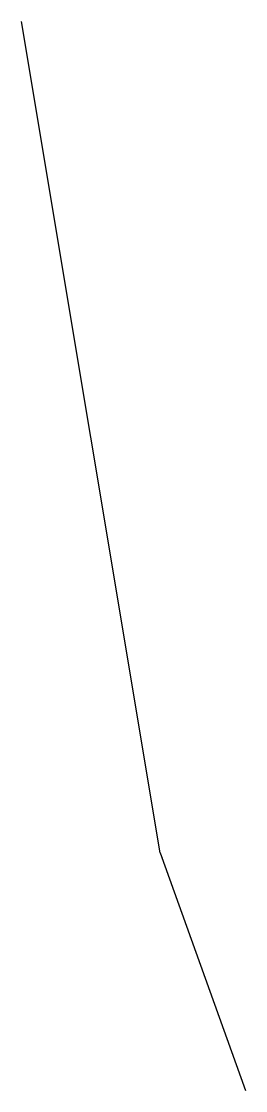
# Model space of a CAD drawing. Header units: metres. Extents: x 228811 to 230180, y 2068884 to 2075420.
import ezdxf

# ---------------------------------------------------------------- set-up
doc = ezdxf.new("R2010")
doc.units = ezdxf.units.M
doc.layers.add('4inch Saline Disposal Line 2_11-20-24', color=7, linetype='Continuous')

msp = doc.modelspace()

# ---------------------------------------------------------------- linework, layer by layer
msp.add_line((229659.1, 2070337.7), (229670.8, 2070305))
at = {"layer": '4inch Saline Disposal Line 2_11-20-24'}
msp.add_line((229659.1, 2070337.7), (230180.5, 2068883.7), dxfattribs=at)
msp.add_lwpolyline([(229659.1, 2070337.7), (228811.2, 2075419.7)], dxfattribs=at)

doc.saveas('drawing.dxf')
